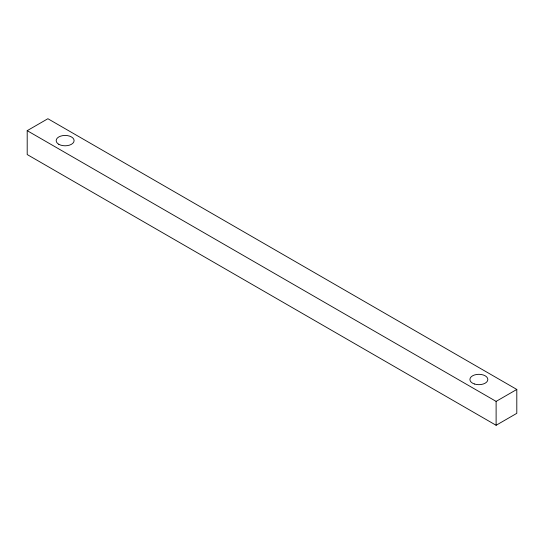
<?xml version="1.0" encoding="UTF-8"?>
<svg xmlns="http://www.w3.org/2000/svg" width="544" height="544" viewBox="0 0 544 544"><rect width="100%" height="100%" fill="white"/><g stroke="black" fill="none" stroke-linecap="round" stroke-linejoin="round"><path stroke-width="0.82" d="M27.2 130.669L47.886 118.721L516.8 389.45L516.8 413.331L496.114 425.279L27.2 154.55L27.2 130.669L496.114 401.39L516.8 389.45M496.114 401.39L496.114 425.279M474.388 383.982A8.969 5.182 0 0 0 487.846 379.494A8.969 5.182 0 0 0 474.388 375.006A8.969 5.182 0 0 0 474.388 383.982M58.786 144.282A8.969 5.182 0 0 0 73.794 141.957A8.969 5.182 0 0 0 62.805 135.612A8.969 5.182 0 0 0 58.786 144.282"/></g></svg>
